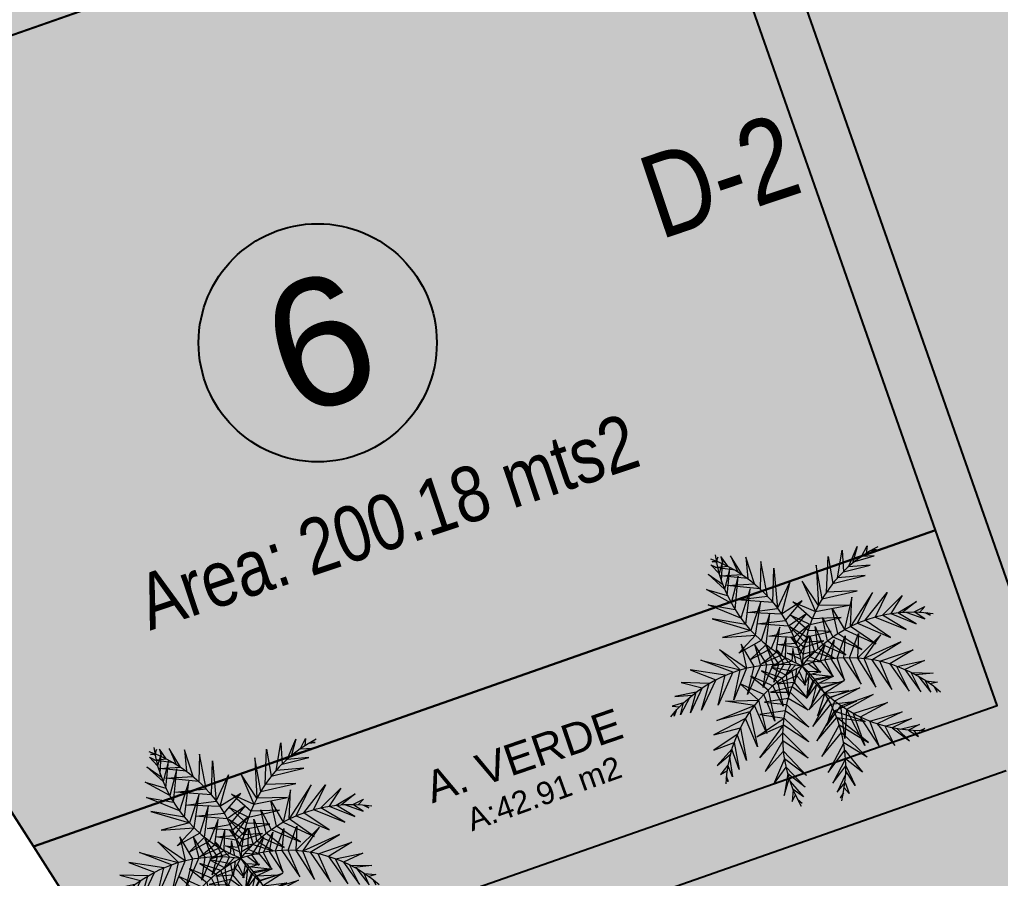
# Model space of a CAD drawing. Header units: millimetres. Extents: x 604785 to 1211550, y 1311006 to 2622648.
# Drawn here: x 604921.01 to 604936.43, y 1311113.71 to 1311127.21 of the extents above; entities that cross this region are included whole.
import ezdxf

# ---------------------------------------------------------------- set-up
doc = ezdxf.new("R2010")
doc.units = ezdxf.units.MM
doc.header["$PDMODE"] = 32
doc.header["$PDSIZE"] = 0.3
for name, color, linetype in [('CVL_CUADCON_LIN', 8, 'Continuous'), ('PALME-1', 82, 'Continuous'), ('ROTULOS LOTES', 1, 'Continuous')]:
    doc.layers.add(name, color=color, linetype=linetype)
doc.styles.add('PUNTOS PI', font='arial.ttf', dxfattribs={"height": 2.75})
doc.styles.add('ROTULOS', font='arial.ttf', dxfattribs={"height": 3})
doc.styles.get("Standard").update_dxf_attribs({"font": 'arial.ttf'})
doc.styles.add('TSN - Arial Narrow', font='ARIALN.TTF')
doc.dimstyles.new('COTAS LINDEROS', dxfattribs={"dimscale": 40, "dimtxt": 2.75, "dimasz": 0.06, "dimexe": 0.005, "dimexo": 0.005, "dimgap": 0.005, "dimtad": 2, "dimzin": 0, "dimdsep": 46, "dimtxsty": 'PUNTOS PI', "dimcen": 0.09, "dimclrd": 1, "dimclre": 1, "dimclrt": 3, "dimadec": 0, "dimazin": 0, "dimtfac": 1, "dimtofl": 0, "dimtmove": 0, "dimatfit": 3, "dimldrblk": 'ARCHTICK', "dimfxl": 1, "dimtolj": 1, "dimtzin": 0, "dimarcsym": 0})

# ---------------------------------------------------------------- blocks, each defined once
blk = doc.blocks.new('A$C48C97B70')
at = {"layer": 'PALME-1', "lineweight": 5}
for p, q in [((2.072342711151578, 6.539757133461535), (2.170993821462616, 6.532959528965876)), ((2.215910241822712, 6.496664697071537), (2.072342711151578, 6.539757133461535)), ((2.315381746622734, 6.599569622194394), (2.308759636594914, 6.417534291977063)), ((2.409648848813958, 6.324762820033357), (2.315381746622734, 6.599569622194394)), ((2.552023350144736, 6.547294185031205), (2.605243965052068, 6.121538928011432)), ((2.686585457413457, 6.0263228318654), (2.552023350144736, 6.547294185031205)), ((2.109145975671709, 6.384245945140719), (2.409648848813958, 6.324762820033357)), ((2.556235553929582, 6.175663349684328), (2.109145975671709, 6.384245945140719)), ((2.902934323064983, 6.406875107437372), (2.79309800628107, 5.890090512111783)), ((2.91185081389267, 5.719506327062845), (2.902934323064983, 6.406875107437372)), ((2.17080201394856, 6.14843697915785), (2.686585457413457, 6.0263228318654)), ((2.79309800628107, 5.890090512111783), (2.17080201394856, 6.14843697915785)), ((3.221362474723719, 6.19808159628883), (3.009236497804523, 5.560948513448238)), ((3.129033586243168, 5.334387176670134), (3.221362474723719, 6.19808159628883)), ((2.250659788493067, 5.877088903915137), (2.91185081389267, 5.719506327062845)), ((3.009236497804523, 5.560948513448238), (2.250659788493067, 5.877088903915137)), ((3.210483656963333, 5.151997671928257), (3.476696790079586, 5.948182277148589)), ((3.476696790079586, 5.948182277148589), (3.277439789846539, 4.975987701676786)), ((2.388137213652954, 5.472214528825134), (3.129033586243168, 5.334387176670134)), ((3.210483656963333, 5.151997671928257), (2.388137213652954, 5.472214528825134)), ((3.277439789846539, 4.975987701676786), (3.756338857463561, 5.506348918424919)), ((3.756338857463561, 5.506348918424919), (3.328270285041071, 4.818382484139875)), ((2.534703512326814, 5.10012524551712), (3.277439789846539, 4.975987701676786)), ((3.328270285041071, 4.818382484139875), (2.534703512326814, 5.10012524551712)), ((3.909237030078657, 4.976652111392468), (3.328270285041071, 4.818382484139875)), ((3.377104022074491, 4.634997698944062), (3.909237030078657, 4.976652111392468)), ((2.683092593215406, 4.767370728543028), (3.377104022074491, 4.634997698944062)), ((3.409331238712184, 4.483896916965023), (2.683092593215406, 4.767370728543028)), ((3.925437976256944, 4.650008630240336), (3.409331238712184, 4.483896916965023)), ((3.434897479135543, 4.330342781729996), (3.925437976256944, 4.650008630240336)), ((4.515644523431547, 3.959039486479014), (4.560836301650852, 4.589793780585751)), ((4.560836301650852, 4.589793780585751), (4.7000261915382, 4.003962910035625)), ((5.099083250737749, 4.709153651027009), (4.7000261915382, 4.003962910035625)), ((4.862730723922141, 4.034791121492162), (5.099083250737749, 4.709153651027009)), ((5.620870345737785, 4.675173788331449), (4.862730723922141, 4.034791121492162)), ((5.049313929746859, 4.060273291775957), (5.620870345737785, 4.675173788331449)), ((1.618893041624688, 4.43102240213193), (2.124885034398176, 3.798161737388)), ((1.959349472192116, 3.802757524186745), (1.618893041624688, 4.43102240213193)), ((2.169265136006288, 4.398663227912039), (2.124885034398176, 3.798161737388)), ((2.314061223645695, 3.783092461759225), (2.169265136006288, 4.398663227912039)), ((2.871413715649396, 4.391883058706298), (3.434897479135543, 4.330342781729996)), ((3.453508515260182, 4.175500756362453), (2.871413715649396, 4.391883058706298)), ((3.893151809461415, 4.363695227541029), (3.453508515260182, 4.175500756362453)), ((3.464408285100944, 4.032410856336355), (3.893151809461415, 4.363695227541029)), ((4.220504558179528, 3.86392322415486), (4.266304270480759, 4.447634300217032)), ((4.266304270480759, 4.447634300217032), (4.36755700269714, 3.914992629084736)), ((5.248437111848034, 4.076084800297394), (5.962511981604621, 4.570644963532686)), ((5.962511981604621, 4.570644963532686), (5.504699753597379, 4.07937725703232)), ((5.690529267420061, 4.069788537686691), (6.298271546256728, 4.391043368726969)), ((6.298271546256728, 4.391043368726969), (5.897146972594783, 4.047198329819366)), ((0.7884219525149092, 4.157139943214133), (1.318447572761215, 3.744818661361933)), ((1.571980429929681, 3.782268248032779), (0.7884219525149092, 4.157139943214133)), ((1.109125668299384, 4.314602350816131), (1.959349472192116, 3.802757524186745)), ((1.771087397122756, 3.798282656818628), (1.109125668299384, 4.314602350816131)), ((2.482636831817217, 4.305086443666369), (2.467264722916298, 3.763124301563948)), ((2.620561620569788, 3.736058336682618), (2.482636831817217, 4.305086443666369)), ((2.741825681529008, 4.179233747301623), (2.772755018319003, 3.702005540952086)), ((2.911298305843957, 3.66459856252186), (2.741825681529008, 4.179233747301623)), ((3.012199615594, 4.137813482200727), (3.464408285100944, 4.032410856336355)), ((3.468956709606573, 3.911039973609149), (3.012199615594, 4.137813482200727)), ((3.468037246959284, 3.738560013240203), (3.827438695821911, 4.112911172676831)), ((3.827438695821911, 4.112911172676831), (3.468956709606573, 3.911039973609149)), ((3.685084666009061, 3.609697680687532), (3.841679007280618, 4.104456616099924)), ((3.841679007280618, 4.104456616099924), (3.836072750855237, 3.693081015022472)), ((3.944807559717447, 3.747194973519072), (4.030393492197618, 4.282214030390605)), ((4.030393492197618, 4.282214030390605), (4.075651273597032, 3.806130931247026)), ((6.067745437845588, 4.018908204976469), (6.589553371304646, 4.150188793195412)), ((6.589553371304646, 4.150188793195412), (6.190282995230518, 3.993080107029527)), ((0.485448888852261, 3.926491856342182), (0.9360923547064885, 3.65071875997819)), ((1.136499665444717, 3.705837757093832), (0.485448888852261, 3.926491856342182)), ((2.956376706599258, 4.033704668981954), (3.027247471502051, 3.628440989181399)), ((3.189562233164907, 3.570096318144351), (2.956376706599258, 4.033704668981954)), ((3.181041071307845, 3.857268982101232), (3.468037246959284, 3.738560013240203)), ((3.462164395605214, 3.616779003990814), (3.181041071307845, 3.857268982101232)), ((4.544305811985396, 3.398677153047174), (4.220504558179528, 3.86392322415486)), ((4.36755700269714, 3.914992629084736), (4.964124301914126, 3.413108746986836)), ((4.964124301914126, 3.413108746986836), (4.515644523431547, 3.959039486479014)), ((4.7000261915382, 4.003962910035625), (5.327307574334554, 3.442139740334824)), ((5.327307574334554, 3.442139740334824), (4.862730723922141, 4.034791121492162)), ((5.049313929746859, 4.060273291775957), (5.724152020178735, 3.491602858528495)), ((5.724152020178735, 3.491602858528495), (5.248437111848034, 4.076084800297394)), ((5.504699753597379, 4.07937725703232), (6.14542867639102, 3.564741639653221)), ((6.14542867639102, 3.564741639653221), (5.690529267420061, 4.069788537686691)), ((5.897146972594783, 4.047198329819366), (6.421890453668311, 3.624540694523603)), ((6.421890453668311, 3.624540694523603), (6.067745437845588, 4.018908204976469)), ((6.261264526168816, 3.97596579301171), (6.658436554134823, 3.683305291924626)), ((6.462345477775671, 3.91865292401053), (6.748742411262356, 3.9674572434742)), ((6.658436554134823, 3.683305291924626), (6.462345477775671, 3.91865292401053)), ((6.748742411262356, 3.9674572434742), (6.592095402884297, 3.8744925793726)), ((0.2361173620447516, 3.642432324122638), (0.655272247036919, 3.550730878021568)), ((0.7721523740328848, 3.5956928555388), (0.2361173620447516, 3.642432324122638)), ((0.9360923547064885, 3.65071875997819), (0.4851368642412126, 3.150084818713367)), ((1.318447572761215, 3.744818661361933), (0.7675869886297733, 3.134953112574294)), ((0.7675869886297733, 3.134953112574294), (1.136499665444717, 3.705837757093832)), ((1.771087397122756, 3.798282656818628), (1.195132528082468, 3.129650846822187)), ((1.195132528082468, 3.129650846822187), (1.571980429929681, 3.782268248032779)), ((1.594795744982548, 3.143843350932002), (1.959349472192116, 3.802757524186745)), ((2.124885034398176, 3.798161737388), (1.594795744982548, 3.143843350932002)), ((1.957979965256527, 3.172862487379462), (2.314061223645695, 3.783092461759225)), ((2.467264722916298, 3.763124301563948), (1.957979965256527, 3.172862487379462)), ((2.374761829501949, 3.225290659116581), (2.620561620569788, 3.736058336682618)), ((2.772755018319003, 3.702005540952086), (2.374761829501949, 3.225290659116581)), ((2.661224959301762, 3.273362423060462), (2.911298305843957, 3.66459856252186)), ((3.027247471502051, 3.628440989181399), (2.661224959301762, 3.273362423060462)), ((3.926706466940232, 3.414563037222251), (3.685084666009061, 3.609697680687532)), ((3.836072750855237, 3.693081015022472), (4.253843837417662, 3.400641982909292)), ((4.253843837417662, 3.400641982909292), (3.944807559717447, 3.747194973519072)), ((4.075651273597032, 3.806130931247026), (4.544305811985396, 3.398677153047174)), ((6.706020068493672, 3.830860005225986), (6.81258699845057, 3.725446137133986)), ((6.81258699845057, 3.725446137133986), (6.759389090584591, 3.808802190702409)), ((0.1079707489116117, 3.43673736625351), (0.2773943352513015, 3.369831745279953)), ((0.3984837138559669, 3.434038767358288), (0.1079707489116117, 3.43673736625351)), ((0.5879098090808839, 3.522560335695744), (0.2422600681893528, 3.170534702949226)), ((0.2422600681893528, 3.170534702949226), (0.3984837138559669, 3.434038767358288)), ((0.4851368642412126, 3.150084818713367), (0.7721523740328848, 3.5956928555388)), ((2.981999052804895, 3.33906352892518), (3.189562233164907, 3.570096318144351)), ((3.302425265079364, 3.523976467782632), (2.981999052804895, 3.33906352892518)), ((3.580979051650502, 3.546238041482866), (3.926706466940232, 3.414563037222251)), ((0.1718455277150497, 3.308659199858084), (0.08337332028895617, 3.187658116221428)), ((0.08337332028895617, 3.187658116221428), (0.1226571858860552, 3.278405164601281)), ((3.248319437960163, 3.258440762292594), (2.731487293960527, 3.21161420433782)), ((2.731487293960527, 3.21161420433782), (3.134490717668086, 3.128852164372802)), ((3.134490717668086, 3.128852164372802), (3.330513679073192, 2.658078050706536)), ((3.38708580750972, 2.98058735113591), (3.248319437960163, 3.258440762292594)), ((3.332632150151767, 3.34651159401983), (3.38708580750972, 2.98058735113591)), ((3.534062391845509, 3.189083838136867), (3.340175927500241, 2.707714716438204)), ((3.494100376148708, 3.304271258879453), (3.844624524586834, 3.185955692315474)), ((3.844624524586834, 3.185955692315474), (3.534062391845509, 3.189083838136867)), ((2.517388925771229, 3.06542000407353), (2.972683737869374, 2.91909837257117)), ((3.058313231333159, 3.034255284117535), (2.517388925771229, 3.06542000407353)), ((2.972683737869374, 2.91909837257117), (3.270130277378485, 2.373955077026039)), ((3.330513679073192, 2.658078050706536), (3.058313231333159, 3.034255284117535)), ((3.340175927500241, 2.707714716438204), (3.59752581466455, 3.028701244154945)), ((3.647004531347193, 2.917780390474945), (3.372718029655516, 2.450514665339142)), ((3.59752581466455, 3.028701244154945), (4.105901260743849, 2.988605438731611)), ((4.105901260743849, 2.988605438731611), (3.647004531347193, 2.917780390474945)), ((2.305217212880962, 2.870481743244454), (2.803743595723063, 2.657336931442842)), ((2.885166313848458, 2.790012650424615), (2.305217212880962, 2.870481743244454)), ((2.803743595723063, 2.657336931442842), (3.165985810337588, 1.967003280296922)), ((3.270130277378485, 2.373955077026039), (2.885166313848458, 2.790012650424615)), ((3.372718029655516, 2.450514665339142), (3.710475369938649, 2.789075389970094)), ((3.785483577288687, 2.652341371169314), (3.449524783995003, 2.172812515171245)), ((3.710475369938649, 2.789075389970094), (4.331273649935611, 2.805358869954944)), ((4.331273649935611, 2.805358869954944), (3.785483577288687, 2.652341371169314)), ((2.103190960828215, 2.613297319738194), (2.645531261456199, 2.351689536590129)), ((2.728957957704552, 2.52214392949827), (2.103190960828215, 2.613297319738194)), ((3.165985810337588, 1.967003280296922), (2.728957957704552, 2.52214392949827)), ((3.449524783995003, 2.172812515171245), (3.866465097409673, 2.519395898329094)), ((3.866465097409673, 2.519395898329094), (4.646028709830716, 2.527177116833627)), ((4.646028709830716, 2.527177116833627), (3.952712326892652, 2.391210660105571)), ((1.792426663800143, 1.596248906804249), (2.580521340714768, 2.199384402483702)), ((1.871158147696406, 2.113180001964793), (2.645531261456199, 2.351689536590129)), ((2.580521340714768, 2.199384402483702), (1.871158147696406, 2.113180001964793)), ((3.059729687054642, 1.618500017561018), (2.580521340714768, 2.199384402483702)), ((2.645531261456199, 2.351689536590129), (3.059729687054642, 1.618500017561018)), ((3.952712326892652, 2.391210660105571), (3.58636029146146, 1.875769624253735)), ((3.58636029146146, 1.875769624253735), (4.066406800411642, 2.239262379473075)), ((3.925750808091834, 1.441292198840529), (4.066406800411642, 2.239262379473075)), ((4.066406800411642, 2.239262379473075), (4.907796958577819, 2.273755981819704)), ((4.907796958577819, 2.273755981819704), (4.17234099295456, 2.111978875938803)), ((2.515611188136972, 2.022609669947997), (1.792426663800143, 1.596248906804249)), ((2.515611188136972, 2.022609669947997), (2.926296855206601, 1.241501617012545)), ((4.17234099295456, 2.111978875938803), (3.925750808091834, 1.441292198840529)), ((4.349980074330233, 1.135602922644466), (4.17234099295456, 2.111978875938803)), ((4.3001007566927, 1.973631209228188), (5.182541553280316, 1.983157423557714)), ((4.3001007566927, 1.973631209228188), (4.349980074330233, 1.135602922644466)), ((5.182541553280316, 1.983157423557714), (4.443687955150381, 1.834768826840445)), ((2.457456857548095, 1.831512524746358), (1.821242342237383, 1.240138054126874)), ((2.926296855206601, 1.241501617012545), (2.457456857548095, 1.831512524746358)), ((4.443687955150381, 1.834768826840445), (4.680083942599595, 0.9989401279017329)), ((1.821242342237383, 1.240138054126874), (2.399274100433104, 1.581920561147854)), ((2.399274100433104, 1.581920561147854), (2.764498831005767, 0.8457179625984281)), ((4.680083942599595, 0.9989401279017329), (4.639327736455016, 1.669219866394997)), ((4.639327736455016, 1.669219866394997), (5.461078145774081, 1.658749242546037)), ((5.461078145774081, 1.658749242546037), (4.788814511382952, 1.558412575628608)), ((4.788814511382952, 1.558412575628608), (5.053402894292958, 0.9239456083159894)), ((5.053402894292958, 0.9239456083159894), (4.962611843948252, 1.44441397394985)), ((4.962611843948252, 1.44441397394985), (5.636359921656549, 1.436750726075843)), ((2.368780232500285, 1.398359464714304), (1.924645158462226, 0.8736696706619114)), ((2.764498831005767, 0.8457179625984281), (2.368780232500285, 1.398359464714304)), ((5.636359921656549, 1.436750726075843), (5.112242182018235, 1.357725282199681)), ((5.112242182018235, 1.357725282199681), (5.431365475989878, 0.9245065893046558)), ((5.431365475989878, 0.9245065893046558), (5.223222281550989, 1.29970837989822)), ((5.28887854795903, 1.267762609757483), (5.781500488519669, 1.24094073777087)), ((5.781500488519669, 1.24094073777087), (5.480490738409571, 1.18407818954438)), ((1.924645158462226, 0.8736696706619114), (2.346526292036287, 1.191705271136016)), ((2.337565534398891, 1.019009375944734), (2.097415535245091, 0.5375053882598877)), ((2.646792052546516, 0.5885173473507166), (2.337565534398891, 1.019009375944734)), ((2.346526292036287, 1.191705271136016), (2.646792052546516, 0.5885173473507166)), ((5.480490738409571, 1.18407818954438), (5.670432295068167, 0.9642435463611037)), ((5.670432295068167, 0.9642435463611037), (5.60869708226528, 1.135618800064549)), ((5.724356828373857, 1.09681861451827), (5.873638325021602, 1.110369574278593)), ((5.873638325021602, 1.110369574278593), (5.779567710822448, 1.079890589462593)), ((2.097415535245091, 0.5375053882598877), (2.336508853361011, 0.8937838720157743)), ((2.337999686365947, 0.8207834959030151), (2.538657347671688, 0.3700814959593117)), ((2.350847847177647, 0.6120893694460392), (2.241748867090791, 0.3428265270777047)), ((2.538657347671688, 0.3700814959593117), (2.350847847177647, 0.6120893694460392)), ((2.241748867090791, 0.3428265270777047), (2.366149720503017, 0.4758871961385012)), ((2.384330539614893, 0.3552551558241248), (2.464432897162624, 0.2285578553564847)), ((2.464432897162624, 0.2285578553564847), (2.39442759915255, 0.2983970080967993))]:
    blk.add_line(p, q, dxfattribs=at)
for points in [[(2.170005674357526, 6.47765037836507), (2.241052294964902, 6.609638906549662), (2.17610205791425, 6.535075405379757)], [(2.16976996010635, 5.812250819057226), (1.896537362015806, 6.275782974204049), (2.159959133598022, 5.937095887260512)], [(2.154564774478786, 6.219103512354195), (2.02690392837394, 6.480078173102811), (2.160304883727804, 6.356042295461521)], [(2.156341567868367, 6.010021812748164), (2.324991472880356, 6.4736520529259), (2.154564774478786, 6.219103512354195)], [(2.190785011625849, 5.6406042764429), (2.448136188904755, 6.263312531169504), (2.16976996010635, 5.812250819057226)], [(2.227435329928994, 5.436012126971036), (1.747697115293704, 5.928360163699836), (2.190785011625849, 5.6406042764429)], [(2.27069055789616, 5.255032744025812), (2.583540279185399, 6.014972493285313), (2.227435329928994, 5.436012126971036)], [(4.544700947008096, 5.013609378831461), (4.833686141879298, 5.832743209321052), (4.750456606037915, 5.166403324808925)], [(4.906676866929047, 5.267496261978522), (5.211013276129961, 5.883884690934792), (5.087361252051778, 5.370230613742024)], [(5.242193514248356, 5.447244495619088), (5.588177711004391, 5.859328282764181), (5.35663316375576, 5.498098306823522)], [(5.620723859756254, 5.597161437151954), (5.824239349691197, 5.804493322502822), (5.751748201088049, 5.637383337365463)], [(2.346184281865135, 5.010120352962986), (1.670173717662692, 5.555558150867), (2.27069055789616, 5.255032744025812)], [(2.417559240013361, 4.823557599913329), (2.77261847560294, 5.631471857661381), (2.346184281865135, 5.010120352962986)], [(4.392587163136341, 4.884143389295787), (4.495571633568034, 5.717314173467457), (4.256301564048044, 4.754186208359897)], [(5.424185181967914, 5.525811162078753), (5.917516169720329, 5.521302725654095), (5.620723859756254, 5.597161437151954)], [(5.86963800038211, 5.668762093177065), (6.017757985042408, 5.645760704297572), (5.925812243833207, 5.682150669861585)], [(4.256301564048044, 4.754186208359897), (4.052790259360336, 5.43917561462149), (4.142499957582913, 4.633885177783668)], [(5.087361252051778, 5.370230613742024), (5.760236592148431, 5.335102644283324), (5.242193514248356, 5.447244495619088)], [(2.417559240013361, 4.823557599913329), (1.666330594918691, 5.198304021731019), (2.494671947904862, 4.651754620950669)], [(2.570173078100197, 4.504368314985186), (2.932087307330221, 5.264726978261024), (2.494671947904862, 4.651754620950669)], [(4.750456606037915, 5.166403324808925), (5.571213925839402, 5.12468051398173), (4.906676866929047, 5.267496261978522)], [(2.749371340847574, 4.210532552096993), (3.062453357386403, 4.924507077550516), (2.665315036778338, 4.340165023226291)], [(4.019387778360397, 4.489461824530736), (3.686499810777605, 5.027122383005917), (4.142499957582913, 4.633885177783668)], [(4.392587163136341, 4.884143389295787), (5.272642843658105, 4.818610895890743), (4.544700947008096, 5.013609378831461)], [(2.494671947904862, 4.651754620950669), (1.781017156899907, 4.688143855426461), (2.570173078100197, 4.504368314985186)], [(3.835917418007739, 4.23947516665794), (3.53108133841306, 4.739366353023797), (3.925176166580059, 4.367010969901457)], [(4.142499957582913, 4.633885177783668), (4.980002656928264, 4.546041940804571), (4.256301564048044, 4.754186208359897)], [(2.665315036778338, 4.340165023226291), (2.047454026411287, 4.20547631662339), (2.570173078100197, 4.504368314985186)], [(2.936202305485494, 3.961225484032184), (3.194800092256628, 4.525834057247266), (2.839872449287213, 4.08387531992048)], [(3.680865227244794, 3.983363593928516), (3.436798440176062, 4.467100864741951), (3.752379397163168, 4.107779220212251)], [(3.925176166580059, 4.367010969901457), (4.702673003892414, 4.309751543914899), (4.019387778360397, 4.489461824530736)], [(2.839872449287213, 4.08387531992048), (2.266970048076473, 3.963048696983606), (2.749371340847574, 4.210532552096993)], [(3.112280795350671, 3.763299948070198), (3.274903748184443, 4.246629072353244), (3.029674842953682, 3.85233834409155)], [(3.550926095223986, 3.719778106082231), (3.387992553412914, 4.212485782103613), (3.624444051180035, 3.875807887408882)], [(3.752379397163168, 4.107779220212251), (4.37089140561875, 4.052114577265456), (3.835917418007739, 4.23947516665794)], [(3.029674842953682, 3.85233834409155), (2.492253964184783, 3.783424315974116), (2.936202305485494, 3.961225484032184)], [(3.325157613842748, 3.560028912266716), (3.353889728430659, 3.928865215508267), (3.234892703243531, 3.641988356830552)], [(3.624444051180035, 3.875807887408882), (4.134339513606392, 3.883546425960958), (3.680865227244794, 3.983363593928516)], [(4.317768965265714, 3.383416073629633), (4.670954665984027, 3.85040225693956), (4.46915942186024, 3.347174729220569)], [(2.891659343149513, 3.310966674471274), (2.452825346612372, 3.628763884538785), (2.757464850437827, 3.260120212566108)], [(3.172536430647597, 3.397393225692213), (2.711960111628287, 3.636511703487486), (3.006810810766183, 3.349589448189363)], [(3.234892703243531, 3.641988356830552), (2.716051258263178, 3.652559398440644), (3.112280795350671, 3.763299948070198)], [(3.503731538774446, 3.60736023215577), (3.861060279305093, 3.703182586701587), (3.550926095223986, 3.719778106082231)], [(3.729752234066837, 3.45785673125647), (4.128319124458358, 3.790200868388638), (3.901874270406552, 3.446712814969942)], [(4.022629983141087, 3.433688336517662), (4.383084442815743, 3.838216366013512), (4.164607411599718, 3.412809299072251)], [(4.617636742070317, 3.304460272425786), (4.995665648719296, 3.811399539699778), (4.797157781897113, 3.242922397796065)], [(4.95082273078151, 3.181195360608399), (5.513373970985413, 3.621835168683901), (4.797157781897113, 3.242922397796065)], [(2.338219963363372, 3.057120678247884), (1.860253911931068, 3.471175903920084), (2.176076778094284, 2.958508807700127)], [(2.614172788336873, 3.198558794800192), (2.16904144117143, 3.578919567866251), (2.474079485167749, 3.130688536679372)], [(3.291022957651876, 3.426134270383045), (3.13966504635755, 3.088559782132506), (3.172536430647597, 3.397393225692213)], [(3.607858661212958, 3.460514123085886), (3.828101624385454, 3.163262059213594), (3.729752234066837, 3.45785673125647)], [(3.901874270406552, 3.446712814969942), (4.096152673359029, 2.975216081598774), (4.022629983141087, 3.433688336517662)], [(4.164607411599718, 3.412809299072251), (4.33975546748843, 2.817008313024417), (4.317768965265714, 3.383416073629633)], [(2.039228462497704, 2.865258167032152), (1.395255670533516, 3.174978010123596), (2.176076778094284, 2.958508807700127)], [(2.474079485167749, 3.130688536679372), (2.407128198770806, 2.353966257767752), (2.338219963363372, 3.057120678247884)], [(2.757464850437827, 3.260120212566108), (2.714189377729781, 2.640618080738932), (2.614172788336873, 3.198558794800192)], [(3.006810810766183, 3.349589448189363), (2.91818766517099, 2.84739505732432), (2.891659343149513, 3.310966674471274)], [(3.523551811114885, 3.316470418125391), (3.359355548280291, 2.984950676327571), (3.576744205201976, 3.206763199530542)], [(3.576744205201976, 3.206763199530542), (4.054222009028308, 3.0034822630696), (3.645276408176869, 3.048480163095519)], [(4.46915942186024, 3.347174729220569), (4.701155101531185, 2.602891196729615), (4.617636742070317, 3.304460272425786)], [(4.797157781897113, 3.242922397796065), (5.022718547144905, 2.431596601847559), (4.95082273078151, 3.181195360608399)], [(5.12171975185629, 3.102095157606527), (5.934571020072326, 3.311981251928955), (4.95082273078151, 3.181195360608399)], [(2.176076778094284, 2.958508807700127), (2.129790831706487, 2.117684915196151), (2.039228462497704, 2.865258167032152)], [(3.645276408176869, 3.048480163095519), (3.314152698847465, 2.660652421880513), (3.688722559949383, 2.935060539282858)], [(3.688722559949383, 2.935060539282858), (4.213079168112017, 2.798603621777147), (3.734850078239106, 2.799171700142324)], [(5.12171975185629, 3.102095157606527), (5.383647932903841, 2.259369736304507), (5.297967160586268, 3.008090391987935)], [(5.297967160586268, 3.008090391987935), (6.16600365715567, 3.039797091390938), (5.515596752869897, 2.872743644053116)], [(1.889275597059168, 2.751342532224953), (1.050323868636042, 2.78199142543599), (2.039228462497704, 2.865258167032152)], [(1.889275597059168, 2.751342532224953), (1.81420372670982, 1.872049222700298), (1.737293819780461, 2.621721604838967)], [(3.734850078239106, 2.799171700142324), (3.284365245490335, 2.371715185698122), (3.778496818151325, 2.649447336327285)], [(3.778496818151325, 2.649447336327285), (4.355133664794266, 2.54792797146365), (3.815240881405771, 2.498178108828142)], [(5.515596752869897, 2.872743644053116), (5.777917718980461, 2.093916910467669), (5.666956469649449, 2.764508768683299)], [(5.666956469649449, 2.764508768683299), (6.352019103593193, 2.707547979895025), (5.828818963374943, 2.634118099231273)], [(1.737293819780461, 2.621721604838967), (0.8826597919687629, 2.46650126716122), (1.553760649636388, 2.442844671662897)], [(1.553760649636388, 2.442844671662897), (1.464599218335934, 1.625878570368513), (1.429139588726684, 2.304663113784045)], [(3.815240881405771, 2.498178108828142), (3.258504012366757, 1.952445544535294), (3.844895531772636, 2.34655145695433)], [(5.828818963374943, 2.634118099231273), (6.043017279356718, 1.995279872557148), (5.957269614445977, 2.518339873291552)], [(5.957269614445977, 2.518339873291552), (6.467556042363867, 2.347676831297576), (6.046564603922889, 2.430539256427437)], [(1.429139588726684, 2.304663113784045), (0.772239432670176, 2.102085896534845), (1.299012497416697, 2.14258864405565)], [(3.844895531772636, 2.34655145695433), (4.468417391995899, 2.241129613714293), (3.871945058228448, 2.158713663928211)], [(6.097129486734048, 2.377866017399356), (6.27393753407523, 1.91728518391028), (6.235613497206941, 2.221211963798851)], [(6.235613497206941, 2.221211963798851), (6.503155707614496, 2.107959010638297), (6.321102918940596, 2.114082425134256)], [(1.198385304887779, 2.001953173428774), (0.7365819825790823, 1.725808639312163), (1.13000139023643, 1.897042812313884)], [(1.299012497416697, 2.14258864405565), (1.226826903643087, 1.4726748901885), (1.198385304887779, 2.001953173428774)], [(3.871945058228448, 2.158713663928211), (3.252601711661555, 1.588151637697592), (3.887041300884448, 1.993803849676624)], [(3.887041300884448, 1.993803849676624), (4.535653990111314, 1.693922344129533), (3.871945058228448, 2.158713663928211)], [(3.894528078730218, 1.805637481156737), (4.451833559432998, 1.177791992900893), (3.887041300884448, 1.993803849676624)], [(6.39354687242303, 2.015926910797134), (6.426494472543709, 1.869697470217943), (6.426611954928376, 1.968582429690287)], [(1.091911516035907, 1.834749642992392), (1.018010706524365, 1.346964383963495), (0.9902521298499778, 1.652037620078772)], [(3.894528078730218, 1.805637481156737), (3.26381215674337, 1.188393660355359), (3.891187129309401, 1.605915467021987)], [(0.9902521298499778, 1.652037620078772), (0.7532290507806465, 1.484034271677956), (0.9297311570262536, 1.529064489062876)], [(3.891187129309401, 1.605915467021987), (4.315050064469688, 0.847738120239228), (3.869909705827013, 1.350516458507627)], [(0.8800271427026019, 1.417654696386307), (0.8792118047131225, 1.267761636758223), (0.8578867753967643, 1.364319868851453)], [(3.869909705827013, 1.350516458507627), (3.296248267986812, 0.7620473224669695), (3.842559180222452, 1.166460759472102)], [(3.800275092246011, 0.9629583028145134), (3.329281992162578, 0.4811277338303626), (3.755768627277575, 0.7958555142395198)], [(3.842559180222452, 1.166460759472102), (4.104102835524827, 0.5307326246984303), (3.800275092246011, 0.9629583028145134)], [(3.755768627277575, 0.7958555142395198), (3.836446257424541, 0.2638693936169147), (3.718317991355434, 0.6763565882574767)], [(3.694481070735492, 0.6073415265418589), (3.365110683604144, 0.2400392841082066), (3.618164612678811, 0.4126774261239916)], [(3.618164612678811, 0.4126774261239916), (3.639302216819488, 0.1229218966327608), (3.561775000300258, 0.2877558881882578)], [(3.507427083794028, 0.1785362230148166), (3.392287149792537, 0.08256023982539773), (3.480357015854679, 0.1275263123679906)]]:
    blk.add_lwpolyline(points, dxfattribs=at)
for centre, start, end in [((5.588793920818716, 6.143739468883723), 171.0104521834421, 231.4464456841633), ((6.694100860622711, 2.33411510149017), 100.476191748202, 160.9121852559867), ((4.041404828545637, 0.07403990789316595), 99.94926296678528, 160.385256475702), ((0.4597341808257625, 1.76320576085709), 329.1163057678704, 29.55229927301689), ((3.593947651563212, 0.02548631397075951), 32.00061704183793, 92.43661055352145)]:
    blk.add_arc(centre, 3.435055977674358, start, end, dxfattribs=at)
at = {"layer": 'PALME-1', "lineweight": 5, "extrusion": (0, 0, -1)}
for centre, major_axis, ratio, start_param, end_param in [((0.03457255742978305, 3.843105676351115), (2.428951375544984, 2.428951375544984), 0.9999999999944229, -0.1568972076351143, 0.8979098656253504), ((5.420667597092688, 0.6453492771834135), (-2.428951375443934, 2.428951375443934), 0.9999999999891818, 0.1736473969369881, 1.228454470390285), ((5.771400176803581, 0.9274167057592422), (2.428951375662981, 2.428951375662981), 0.9999999999566004, 3.700108783691731, 4.754915857151383), ((6.758870571036823, 4.372393509605899), (-2.428951375770286, 2.428951375770285), 0.9999999999474494, 4.17336683088863, 5.228173904150966)]:
    blk.add_ellipse(centre, major_axis=major_axis, ratio=ratio, start_param=start_param, end_param=end_param, dxfattribs=at)
at = {"layer": 'PALME-1', "lineweight": 5, "extrusion": (0, 0, -0.9999999999999999)}
blk.add_ellipse((1.946813749149442, 0.3677244198042899), major_axis=(-2.428951375577941, 2.42895137557794), ratio=0.9999999999802652, start_param=0.182844039079733, end_param=1.237651112525595, dxfattribs=at)
blk = doc.blocks.new('*D83')
at = {"color": 1, "lineweight": -2, "transparency": 16777216}
for p, q in [((604919.2436967259, 1311109.392268581), (604911.2113326, 1311121.998793999)), ((604922.6696465332, 1311111.575144149), (604919.0750252381, 1311109.284797984)), ((604924.4022854156, 1311101.296037083), (604920.5333438861, 1311107.368210725)), ((604929.1178823833, 1311101.454854795), (604925.523261088, 1311099.164508631))]:
    blk.add_line(p, q, dxfattribs=at)
at = {"color": 1, "transparency": 16777216}
for points in [[(604920.870686862, 1311107.583151919), (604920.1960009104, 1311107.153269532), (604919.2436967259, 1311109.392268581)], [(604924.7396283915, 1311101.510978276), (604924.0649424398, 1311101.08109589), (604925.6919325758, 1311099.271979227)]]:
    blk.add_solid(points, dxfattribs=at)
at = {"layer": 'Defpoints', "color": 0, "transparency": 16777216}
for p in [(604922.8383180213, 1311111.682614745), (604919.2436967259, 1311109.392268581), (604929.2865538711, 1311101.562325392)]:
    blk.add_point(p, dxfattribs=at)
at = {"color": 3, "transparency": 16777216, "insert": (604913.2298818936, 1311115.845605346), "char_height": 2.75, "attachment_point": 5, "rotation": 302.50362610898895, "style": 'PUNTOS PI'}
blk.add_mtext('\\A1;12.00m', dxfattribs=at)
blk = doc.blocks.new('_ArchTick')
at = {"color": 0, "linetype": 'ByBlock', "const_width": 0.15}
blk.add_lwpolyline([(-0.5, -0.5), (0.5, 0.5)], dxfattribs=at)

msp = doc.modelspace()

# ---------------------------------------------------------------- hatches: boundary and pattern name
at = {"true_color": 0xafd9aa}
h = msp.add_hatch(color=9, dxfattribs=at)
h.dxf.hatch_style = 1
h.paths.add_polyline_path([(604911.7035349155, 1311128.963320664), (604908.6163865954, 1311133.701518161), (604904.7996813139, 1311139.56), (604903.3777678912, 1311141.751955025), (604890.492681314, 1311161.615), (604887.1136813139, 1311169.584), (604890.7406813139, 1311171.475), (604900.680681314, 1311174.09), (604918.671681314, 1311177.415), (604941.4836813139, 1311182.032), (604970.418681314, 1311187.096), (605001.144681314, 1311192.781), (605008.095681314, 1311168.792), (605020.288681314, 1311128.427), (605025.003681314, 1311113.224), (604990.3436813139, 1311101.683), (604983.053681314, 1311099.323), (604967.1426813139, 1311093.947), (604940.497681314, 1311085), (604933.736681314, 1311094.578), (604921.2261744897, 1311114.212819812), (604916.7268906577, 1311121.222014935), (604912.2829496976, 1311128.072108501, -0.999015293584679)])
at = {"true_color": 0x636466}
h = msp.add_hatch(color=251, dxfattribs=at)
h.dxf.hatch_style = 1
h.paths.add_polyline_path([(604924.8613430781, 1311149.282992633), (604927.9472966605, 1311140.477815787), (604931.391695842, 1311130.649653046), (604935.4098942607, 1311119.184438772), (604936.3762120991, 1311116.427222847), (604922.8383184696, 1311111.682614903), (604923.3954564574, 1311110.80820552), (604936.5183659769, 1311115.407374523, 0.4116436480482245), (604937.1038702386, 1311116.762148631), (604925.6693326565, 1311149.388241255, 0.4063730159203559), (604924.1346570674, 1311150.087472436), (604922.5499177783, 1311149.532067733, -0.4159001501468113), (604921.287605036, 1311149.992350085), (604915.2603510447, 1311167.120666354), (604914.5052383292, 1311166.845827044), (604917.8365284197, 1311157.417014482), (604921.1439458338, 1311147.979864164)])
at = {"true_color": 0xebebeb}
h = msp.add_hatch(color=7, dxfattribs=at)
h.dxf.hatch_style = 1
h.paths.add_polyline_path([(604936.4800914881, 1311118.541972533), (604942.1449227631, 1311120.527272653), (604931.9843511821, 1311149.51836627), (604926.3195199071, 1311147.53306615)])
h.paths.add_polyline_path([(604934.0010412459, 1311137.984420601), (604936.9883078914, 1311129.616575707), (604937.8838921757, 1311129.936293519), (604934.8966255302, 1311138.304138413)], flags=24)
at = {"true_color": 0xafd9aa}
h = msp.add_hatch(color=9, dxfattribs=at)
h.dxf.hatch_style = 1
h.paths.add_polyline_path([(604931.391695842, 1311130.649653046), (604914.4798393461, 1311124.722576732), (604916.7268906577, 1311121.222014935), (604918.3034129303, 1311118.791891498, -0.5947788940923902), (604919.1241843019, 1311118.346, -0.2562744604235335), (604918.87828602, 1311117.897752994), (604921.2262595596, 1311114.212687286), (604935.4098942607, 1311119.184438772)])
at = {"true_color": 0xebebeb}
h = msp.add_hatch(color=7, dxfattribs=at)
h.dxf.hatch_style = 1
h.paths.add_polyline_path([(604957.2866113954, 1311122.690492194), (604944.0860402872, 1311118.061924977, -0.3932400062159387), (604942.792873302, 1311118.676017062), (604937.1288106507, 1311116.690986314, -0.3907596729874864), (604936.5183659769, 1311115.407374523), (604923.3954564574, 1311110.80820552), (604925.0843578038, 1311108.15753151), (604929.6588458777, 1311109.761504231), (604930.6025423238, 1311110.092396635), (604936.731526455, 1311112.241423225, -0.4147231141977847), (604938.0086956123, 1311111.631244766), (604938.5350552483, 1311110.129371194, -0.415935010909975), (604937.9242094634, 1311108.849287217), (604932.7161814346, 1311107.023254614), (604929.8853151201, 1311106.030342584), (604927.0689675683, 1311105.042753058), (604927.1371421834, 1311104.935755286), (604928.7555458596, 1311102.395725005), (604960.4998668557, 1311113.526358845)])
h.paths.add_polyline_path([(604956.7795697086, 1311117.896479243, -1), (604957.1104529599, 1311116.952807544), (604946.3092720684, 1311113.165547784, -1), (604945.9783888172, 1311114.109219482)], flags=16)
h.paths.add_polyline_path([(604925.5310170802, 1311109.280776444), (604925.6654204676, 1311108.997406859), (604924.8292854213, 1311109.543527036), (604924.9353947488, 1311110.536557687), (604925.0696734076, 1311110.253451074), (604925.2323603394, 1311110.330614171), (604925.6937040117, 1311109.357939541)], flags=16)
h.paths.add_polyline_path([(604926.2327622495, 1311109.489628474), (604925.7103252065, 1311110.687466398), (604925.371786375, 1311110.539812678), (604925.894223418, 1311109.341974754)], flags=24)
h.paths.add_polyline_path([(604928.0264172951, 1311104.468081241), (604928.7691030713, 1311102.928940988), (604929.0907690491, 1311103.084155397), (604928.348083273, 1311104.623295652)], flags=24)
at = {"true_color": 0xf8f6af}
h = msp.add_hatch(color=51, dxfattribs=at)
h.dxf.hatch_style = 1
h.paths.add_polyline_path([(604935.4097886621, 1311119.184401757), (604921.2262595596, 1311114.212687286), (604922.8383184696, 1311111.682614903), (604936.3762120991, 1311116.427222847)])
h.paths.add_polyline_path([(604928.1132581567, 1311114.237824609), (604930.6707931076, 1311115.162131104), (604930.4217003403, 1311115.851365099), (604927.8641653893, 1311114.927058604)], flags=24)
h.paths.add_polyline_path([(604927.4829118603, 1311114.59871794), (604930.7546068033, 1311115.721353458), (604930.4252087945, 1311116.681317562), (604927.1535138515, 1311115.558682044)], flags=24)

# ---------------------------------------------------------------- linework, layer by layer
for p, q in [((604937.1288106507, 1311116.690986314), (604925.6693326562, 1311149.388241256)), ((604931.391695842, 1311130.649653046), (604914.4603594613, 1311124.715749642)), ((604923.3954560318, 1311110.808205371), (604936.5183952961, 1311115.407384799))]:
    msp.add_line(p, q)
msp.add_lwpolyline([(604940.497681314, 1311085), (604933.736681314, 1311094.578), (604918.592681314, 1311118.346), (604911.9936813139, 1311128.518), (604904.7996813139, 1311139.56), (604890.492681314, 1311161.615), (604887.1136813139, 1311169.584), (604890.7406813139, 1311171.475), (604900.680681314, 1311174.09), (604918.671681314, 1311177.415), (604941.4836813139, 1311182.032), (604970.418681314, 1311187.096), (605001.144681314, 1311192.781), (605008.095681314, 1311168.792), (605020.288681314, 1311128.427), (605025.003681314, 1311113.224), (604990.3436813139, 1311101.683), (604983.053681314, 1311099.323), (604967.1426813139, 1311093.947)], close=True)
at = {"color": 4}
msp.add_lwpolyline([(604940.497681314, 1311085), (604933.736681314, 1311094.578), (604918.5926386111, 1311118.346065824), (604911.9936813139, 1311128.518), (604904.7996813139, 1311139.56), (604890.492681314, 1311161.615), (604887.1136813139, 1311169.584), (604890.7406813139, 1311171.475), (604900.680681314, 1311174.09), (604918.671681314, 1311177.415), (604941.4836813139, 1311182.032), (604970.418681314, 1311187.096), (605001.144681314, 1311192.781), (605008.095681314, 1311168.792), (605020.288681314, 1311128.427), (605025.003681314, 1311113.224), (604990.3436813139, 1311101.683), (604983.053681314, 1311099.323), (604967.1426813139, 1311093.947)], close=True, dxfattribs=at)
for points in [[(604931.391695842, 1311130.649653046), (604914.4603594613, 1311124.715749642), (604911.9936813139, 1311128.518), (604908.6163865954, 1311133.701518161), (604927.9472966605, 1311140.477815787), (604931.391695842, 1311130.649653046)], [(604935.4098942607, 1311119.184438772), (604921.2262595596, 1311114.212687286), (604922.8383184696, 1311111.682614903), (604936.3762120991, 1311116.427222847), (604935.4097887245, 1311119.184401579)]]:
    msp.add_lwpolyline(points)
at = {"color": 1}
msp.add_circle((604925.6952049962, 1311122.132047763), 1.872097552434422, dxfattribs=at)
at = {"layer": 'CVL_CUADCON_LIN', "color": 18, "ltscale": 0.5, "true_color": 0x000000, "flags": 128}
msp.add_lwpolyline([(604935.4098942607, 1311119.184438772), (604931.391695842, 1311130.649653046), (604914.4772061761, 1311124.726678807), (604921.2262595596, 1311114.212687286), (604935.4098942607, 1311119.184438772)], dxfattribs=at)

# ---------------------------------------------------------------- block references
at = {"layer": 'PALME-1', "xscale": -0.6407901816258526, "yscale": 0.6407901816258526, "zscale": 0.6407901816258526, "rotation": 61.92829961941003}
for p in [(604936.3075323491, 1311117.961171601), (604927.4809415262, 1311114.933657281)]:
    msp.add_blockref('A$C48C97B70', p, dxfattribs=at)

# ---------------------------------------------------------------- texts
at = {"color": 0, "linetype": 'Continuous', "lineweight": 25, "ltscale": 0.1, "attachment_point": 1, "style": 'TSN - Arial Narrow'}
for s, insert, char_height, width, rotation in [('D-2', (604930.6584695043, 1311124.991489388), 1.311056299572484, 21.19973330073827, 18.575461490795494), ('\\pi-2.62211,l4.37019,t4.37019;Area: 200.18 mts2', (604921.1210432614, 1311117.874590289), 0.8740375330483229, 14.13315553382551, 18.57546149079549)]:
    msp.add_mtext(s, dxfattribs=dict(at, insert=insert, char_height=char_height, width=width, rotation=rotation))
at = {"color": 30, "true_color": 0xf26722, "insert": (604928.9346066582, 1311115.641334003), "char_height": 0.4925031956518068, "width": 4.643132551775774, "attachment_point": 5, "rotation": 18.93892742909772}
msp.add_mtext('A. VERDE', dxfattribs=at)
at = {"color": 5, "insert": (604929.2543883723, 1311115.043346025), "char_height": 0.3556371031573118, "attachment_point": 5, "rotation": 19.870120507396297}
msp.add_mtext('{\\C7;A:42.91 m2}', dxfattribs=at)
at = {"layer": 'ROTULOS LOTES', "color": 18, "true_color": 0x000000, "style": 'ROTULOS'}
msp.add_text('6', height=2.014157069480245, rotation=18.57546149149244, dxfattribs=at).set_placement((604925.3044260099, 1311120.934953908))

# ---------------------------------------------------------------- dimensions: what is measured, and where the dimension line sits
dim = msp.add_aligned_dim(p1=(604929.2865538711, 1311101.562325392), p2=(604922.8383180212, 1311111.682614745), distance=4.262274956774613, dimstyle='COTAS LINDEROS', override={"dimpost": 'm'})
dim.commit()
dim.dimension.update_dxf_attribs({"geometry": '*D83', "text_midpoint": (604913.2298818936, 1311115.845605346)})

doc.saveas('drawing.dxf')
